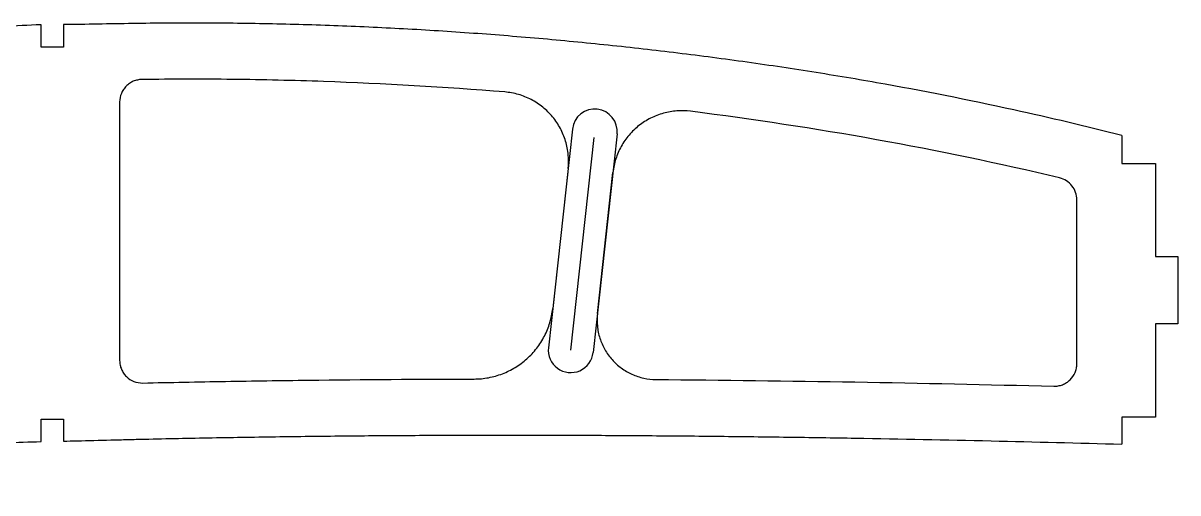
# Model space of a CAD drawing. Header units: millimetres. Extents: x -11497 to 404, y -3854 to 414.
# Drawn here: x -9024.2 to -8921.4, y -2646.9 to -2605 of the extents above; entities that cross this region are included whole.
import ezdxf

# ---------------------------------------------------------------- set-up
doc = ezdxf.new("R2010")
doc.units = ezdxf.units.MM
doc.linetypes.add('CENTER2', pattern=[28.575, 19.05, -3.175, 3.175, -3.175])
doc.layers.add('11', color=80, linetype='Continuous')
doc.layers.add('7', color=1, linetype='Continuous')

# ---------------------------------------------------------------- blocks, each defined once
blk = doc.blocks.new('*U70')
at = {"layer": '7', "color": 0, "linetype": 'CENTER2', "transparency": 16777216}
blk.add_line((-1.07, -9.74), (1.07, 9.74), dxfattribs=at)

msp = doc.modelspace()

# ---------------------------------------------------------------- linework, layer by layer
for p, q in [((-9022.6375, -2607.1711), (-9022.6375, -2605.1847)), ((-9020.6375, -2605.1711), (-9020.6375, -2607.1711)), ((-9020.6375, -2607.1711), (-9022.6375, -2607.1711)), ((-8926.4285, -2615.0502), (-8926.4285, -2617.5502)), ((-8926.4285, -2617.5502), (-8923.4285, -2617.5502)), ((-8923.4285, -2617.5502), (-8923.4285, -2625.8296)), ((-8923.4285, -2625.8296), (-8921.4285, -2625.8296)), ((-8921.4285, -2625.8296), (-8921.4285, -2631.8296)), ((-8921.4285, -2631.8296), (-8923.4285, -2631.8296)), ((-8923.4285, -2631.8296), (-8923.4285, -2640.1403)), ((-9022.6375, -2642.3354), (-9022.6375, -2640.3354)), ((-9022.6375, -2640.3354), (-9020.6375, -2640.3354)), ((-9020.6375, -2640.3354), (-9020.6375, -2642.2895)), ((-8923.4285, -2640.1403), (-8926.4285, -2640.1403)), ((-8926.4285, -2640.1403), (-8926.4285, -2642.5566))]:
    msp.add_line(p, q)
at = {"color": 7, "linetype": 'Continuous', "lineweight": 25}
for p, q in [((-9015.6375, -2612.0653), (-9015.6375, -2635.1094)), ((-8975.7158, -2618.0019), (-8977.0847, -2630.473)), ((-8973.1075, -2630.9289), (-8971.7254, -2618.3472)), ((-8930.4285, -2635.3962), (-8930.4285, -2620.7801))]:
    msp.add_line(p, q, dxfattribs=at)
for points, knots in [([(-8926.4285, -2615.0502), (-8929.6212, -2614.2379), (-8936.8647, -2612.5183), (-8946.2044, -2610.6712), (-8954.3909, -2609.307), (-8960.5492, -2608.4015), (-8966.7223, -2607.6051), (-8972.9086, -2606.9162), (-8979.1052, -2606.3294), (-8985.3112, -2605.8505), (-8990.4888, -2605.5384), (-8994.6338, -2605.3451), (-8998.7804, -2605.1872), (-9002.9286, -2605.0851), (-9007.078, -2605.0376), (-9010.1901, -2605.0341), (-9013.3021, -2605.0541), (-9016.4137, -2605.1112), (-9018.8588, -2605.1514), (-9020.2668, -2605.1674), (-9020.6375, -2605.1711)], [0.512879647, 0.512879647, 0.512879647, 0.512879647, 0.5625, 0.625, 0.65625, 0.6875, 0.71875, 0.75, 0.78125, 0.8125, 0.84375, 0.859375, 0.875, 0.90625, 0.921875, 0.9375, 0.953125, 0.96875, 0.984375, 0.989958729, 0.989958729, 0.989958729, 0.989958729]), ([(-9022.6375, -2605.1847), (-9023.7561, -2605.2311), (-9025.9933, -2605.3536), (-9029.3462, -2605.5926), (-9032.6971, -2605.8492), (-9036.046, -2606.1216), (-9039.3896, -2606.4466), (-9042.7288, -2606.807), (-9046.0626, -2607.2096), (-9050.4992, -2607.8054), (-9056.0282, -2608.6594), (-9061.5285, -2609.6724), (-9065.9082, -2610.5805), (-9069.1815, -2611.3126), (-9072.4425, -2612.0961), (-9075.69, -2612.932), (-9078.923, -2613.8206), (-9082.1399, -2614.765), (-9085.3371, -2615.773), (-9088.5122, -2616.8476), (-9091.6615, -2617.9949), (-9094.7807, -2619.2209), (-9097.8644, -2620.5336), (-9100.9011, -2621.9512), (-9103.882, -2623.4826), (-9106.7998, -2625.1309), (-9109.6481, -2626.896), (-9111.9576, -2628.4659), (-9113.757, -2629.7893), (-9115.0789, -2630.8181), (-9116.3705, -2631.8851), (-9117.6244, -2632.9959), (-9118.6404, -2633.9533), (-9119.435, -2634.7378), (-9120.0247, -2635.3325), (-9120.605, -2635.9364), (-9121.1677, -2636.5567), (-9121.707, -2637.1978), (-9122.2116, -2637.8664), (-9122.5936, -2638.451), (-9122.862, -2638.9407), (-9123.0434, -2639.318), (-9123.1712, -2639.6427), (-9123.2576, -2639.9079), (-9123.3147, -2640.1091), (-9123.3612, -2640.3131), (-9123.407, -2640.5877), (-9123.4474, -2640.935), (-9123.4431, -2641.2845), (-9123.422, -2641.5628), (-9123.3962, -2641.7701), (-9123.3608, -2641.976), (-9123.3135, -2642.1788), (-9123.2534, -2642.3783), (-9123.1678, -2642.5679), (-9123.0741, -2642.754), (-9122.9831, -2642.9422), (-9122.8821, -2643.1254), (-9122.7686, -2643.301), (-9122.6455, -2643.47), (-9122.4712, -2643.6873), (-9122.1499, -2644.0551), (-9121.742, -2644.4372), (-9121.3027, -2644.7818), (-9120.8475, -2645.1049), (-9120.2463, -2645.4604), (-9119.2302, -2645.9271), (-9117.8802, -2646.3025), (-9116.2187, -2646.5248), (-9114.5508, -2646.6792), (-9112.8795, -2646.7946), (-9111.2057, -2646.8647), (-9109.5309, -2646.9026), (-9107.8556, -2646.905), (-9106.1805, -2646.8807), (-9104.5059, -2646.8323), (-9102.8317, -2646.7687), (-9101.158, -2646.6945), (-9099.4844, -2646.6157), (-9097.811, -2646.5336), (-9095.5798, -2646.4193), (-9092.7913, -2646.266), (-9089.446, -2646.0616), (-9086.1014, -2645.8421), (-9082.7571, -2645.6128), (-9079.4128, -2645.3793), (-9076.0681, -2645.146), (-9072.7227, -2644.9166), (-9069.3767, -2644.691), (-9066.0298, -2644.4705), (-9062.6821, -2644.2566), (-9059.3335, -2644.0489), (-9054.8675, -2643.7805), (-9050.3994, -2643.5281), (-9045.9294, -2643.2897), (-9042.5758, -2643.1194), (-9039.2212, -2642.9565), (-9036.4249, -2642.8266), (-9034.1871, -2642.7297), (-9032.5087, -2642.6567), (-9030.83, -2642.5844), (-9029.1507, -2642.5208), (-9027.4711, -2642.4663), (-9025.3002, -2642.403), (-9023.6889, -2642.3601), (-9022.6375, -2642.3354)], [0, 0, 0, 0, 0.008250743, 0.016501486, 0.024752229, 0.033002972, 0.041253715, 0.049504458, 0.057755201, 0.066005944, 0.08250743, 0.099008916, 0.107259659, 0.115510402, 0.123761145, 0.132011888, 0.140262631, 0.148513373, 0.156764116, 0.165014859, 0.173265602, 0.181516345, 0.189767088, 0.198017831, 0.206268574, 0.214519317, 0.22277006, 0.231020803, 0.235146175, 0.239271546, 0.243396918, 0.247522289, 0.251647661, 0.253710346, 0.255773032, 0.257835718, 0.259898404, 0.261961089, 0.264023775, 0.266086461, 0.267117804, 0.268149147, 0.269180489, 0.269696161, 0.270211832, 0.270727504, 0.271243175, 0.272274518, 0.273305861, 0.273821532, 0.274337204, 0.274852875, 0.275368547, 0.275884218, 0.27639989, 0.276915561, 0.277431232, 0.277946904, 0.278462575, 0.278978247, 0.279493918, 0.280525261, 0.282587947, 0.28361929, 0.284650632, 0.286713318, 0.288776004, 0.292901375, 0.297026747, 0.301152118, 0.30527749, 0.309402861, 0.313528233, 0.317653604, 0.321778976, 0.325904347, 0.330029719, 0.33415509, 0.338280462, 0.342405833, 0.346531205, 0.354781948, 0.363032691, 0.371283434, 0.379534177, 0.38778492, 0.396035663, 0.404286406, 0.412537149, 0.420787892, 0.429038634, 0.437289377, 0.44554012, 0.462041606, 0.470292349, 0.478543092, 0.486793835, 0.495044578, 0.49916995, 0.503295321, 0.507420693, 0.511546064, 0.515671436, 0.519796807, 0.527538551, 0.527538551, 0.527538551, 0.527538551]), ([(-9013.6653, -2610.0655), (-9013.7962, -2610.0673), (-9013.9247, -2610.0818), (-9014.1773, -2610.1352), (-9014.3026, -2610.1747), (-9014.5416, -2610.2766), (-9014.6548, -2610.3385), (-9014.8688, -2610.484), (-9014.9702, -2610.5684), (-9015.1519, -2610.7525), (-9015.2333, -2610.8527), (-9015.3769, -2611.0696), (-9015.4382, -2611.1854), (-9015.5854, -2611.5435), (-9015.6375, -2611.8036), (-9015.6375, -2612.0653)], [0, 0, 0, 0, 0.125, 0.125, 0.25, 0.25, 0.375, 0.375, 0.5, 0.5, 0.625, 0.625, 0.75, 0.75, 1, 1, 1, 1]), ([(-8981.3556, -2611.1773), (-8986.7323, -2610.7432), (-8992.113, -2610.4301), (-9000.1903, -2610.149), (-9002.8838, -2610.0867), (-9006.9256, -2610.0411), (-9008.2732, -2610.0352), (-9010.9689, -2610.0386), (-9012.3169, -2610.0468), (-9013.6653, -2610.0655)], [0, 0, 0, 0, 0.5, 0.5, 0.75, 0.75, 0.875, 0.875, 1, 1, 1, 1]), ([(-8975.7157, -2618.0019), (-8975.6704, -2617.5893), (-8975.6672, -2617.1794), (-8975.7225, -2616.5685), (-8975.7511, -2616.3655), (-8975.829, -2615.9608), (-8975.8786, -2615.7584), (-8976.0557, -2615.1664), (-8976.2115, -2614.788), (-8976.5979, -2614.0634), (-8976.8308, -2613.7159), (-8977.3526, -2613.084), (-8977.6433, -2612.7954), (-8978.1253, -2612.4048), (-8978.293, -2612.2823), (-8978.6366, -2612.0569), (-8978.9897, -2611.8496), (-8979.362, -2611.6781), (-8979.744, -2611.5248), (-8979.9408, -2611.4571), (-8980.5365, -2611.285), (-8980.9419, -2611.2107), (-8981.3557, -2611.1773)], [0, 0, 0, 0, 0.125, 0.125, 0.1875, 0.1875, 0.25, 0.25, 0.375, 0.375, 0.5, 0.5, 0.625, 0.625, 0.6875, 0.6875, 0.75, 0.8125, 0.8125, 0.875, 0.875, 1, 1, 1, 1]), ([(-8964.8049, -2612.8989), (-8965.2138, -2612.8468), (-8965.6208, -2612.836), (-8966.2286, -2612.8794), (-8966.4308, -2612.9038), (-8966.8341, -2612.973), (-8967.0361, -2613.0182), (-8967.6278, -2613.1817), (-8968.007, -2613.3283), (-8968.7349, -2613.6957), (-8969.0854, -2613.9189), (-8969.7255, -2614.4222), (-8970.0191, -2614.7037), (-8970.4186, -2615.1718), (-8970.5447, -2615.3355), (-8970.7776, -2615.6711), (-8970.8852, -2615.8438), (-8971.1816, -2616.3765), (-8971.3452, -2616.7535), (-8971.5952, -2617.5367), (-8971.6804, -2617.9374), (-8971.7254, -2618.3472)], [0, 0, 0, 0, 0.125, 0.125, 0.1875, 0.1875, 0.25, 0.25, 0.375, 0.375, 0.5, 0.5, 0.625, 0.625, 0.6875, 0.6875, 0.75, 0.75, 0.875, 0.875, 1, 1, 1, 1]), ([(-8931.9647, -2618.8349), (-8937.3572, -2617.5474), (-8942.7911, -2616.4129), (-8953.7401, -2614.4426), (-8959.2551, -2613.6066), (-8964.8049, -2612.8989)], [0, 0, 0, 0, 0.5, 0.5, 1, 1, 1, 1]), ([(-8930.4285, -2620.7801), (-8930.4285, -2620.5552), (-8930.4654, -2620.3366), (-8930.6129, -2619.912), (-8930.7195, -2619.7174), (-8930.998, -2619.3648), (-8931.1627, -2619.2158), (-8931.5412, -2618.9741), (-8931.746, -2618.8871), (-8931.9647, -2618.8349)], [0, 0, 0, 0, 0.25, 0.25, 0.5, 0.5, 0.75, 0.75, 1, 1, 1, 1]), ([(-8984.0801, -2636.7532), (-8983.6474, -2636.7524), (-8983.2217, -2636.7121), (-8982.3838, -2636.5561), (-8981.9694, -2636.4396), (-8981.1637, -2636.1304), (-8980.7806, -2635.9413), (-8980.2343, -2635.6076), (-8980.0571, -2635.4879), (-8979.7123, -2635.2315), (-8979.5441, -2635.094), (-8979.0642, -2634.6634), (-8978.7739, -2634.3506), (-8978.2516, -2633.6743), (-8978.0179, -2633.3068), (-8977.6261, -2632.5445), (-8977.4665, -2632.1489), (-8977.2193, -2631.3292), (-8977.132, -2630.9031), (-8977.0848, -2630.473)], [0, 0, 0, 0, 0.125, 0.125, 0.25, 0.25, 0.375, 0.375, 0.4375, 0.4375, 0.5, 0.5, 0.625, 0.625, 0.75, 0.75, 0.875, 0.875, 1, 1, 1, 1]), ([(-8973.1076, -2630.9289), (-8973.1483, -2631.2991), (-8973.1495, -2631.6669), (-8973.0947, -2632.2149), (-8973.0669, -2632.397), (-8972.9918, -2632.7598), (-8972.9444, -2632.9405), (-8972.7759, -2633.4677), (-8972.6284, -2633.804), (-8972.354, -2634.2856), (-8972.2531, -2634.4431), (-8972.0372, -2634.7436), (-8971.9222, -2634.8872), (-8971.5559, -2635.2988), (-8971.2819, -2635.5491), (-8970.6842, -2635.989), (-8970.367, -2636.1747), (-8969.6968, -2636.4788), (-8969.3404, -2636.5975), (-8968.6208, -2636.7559), (-8968.2547, -2636.7975), (-8967.8822, -2636.8003)], [0, 0, 0, 0, 0.125, 0.125, 0.1875, 0.1875, 0.25, 0.25, 0.375, 0.375, 0.4375, 0.4375, 0.5, 0.5, 0.625, 0.625, 0.75, 0.75, 0.875, 0.875, 1, 1, 1, 1]), ([(-9015.6375, -2635.1094), (-9015.6375, -2635.2434), (-9015.6242, -2635.3752), (-9015.5719, -2635.6344), (-9015.5323, -2635.7632), (-9015.4292, -2636.0083), (-9015.3661, -2636.1244), (-9015.2169, -2636.3439), (-9015.1302, -2636.4474), (-9014.8464, -2636.7249), (-9014.6178, -2636.873), (-9014.1261, -2637.0672), (-9013.8585, -2637.1156), (-9013.5905, -2637.1093)], [0, 0, 0, 0, 0.125, 0.125, 0.25, 0.25, 0.375, 0.375, 0.5, 0.5, 0.75, 0.75, 1, 1, 1, 1]), ([(-8932.4788, -2637.3945), (-8932.3447, -2637.3978), (-8932.2126, -2637.3878), (-8931.9519, -2637.3421), (-8931.8221, -2637.3057), (-8931.5744, -2637.2087), (-8931.4566, -2637.1484), (-8931.2333, -2637.0046), (-8931.1276, -2636.9205), (-8930.8431, -2636.6434), (-8930.6893, -2636.4183), (-8930.5348, -2636.0528), (-8930.495, -2635.9246), (-8930.4418, -2635.6629), (-8930.4285, -2635.5304), (-8930.4285, -2635.3962)], [0, 0, 0, 0, 0.125, 0.125, 0.25, 0.25, 0.375, 0.375, 0.5, 0.5, 0.75, 0.75, 0.875, 0.875, 1, 1, 1, 1]), ([(-9013.5905, -2637.1093), (-9012.3611, -2637.0804), (-9011.1316, -2637.0564), (-9008.6726, -2637.0071), (-9007.4431, -2636.9833), (-9003.7546, -2636.9194), (-9001.2954, -2636.8838), (-8993.9178, -2636.7953), (-8988.9991, -2636.7626), (-8984.0801, -2636.7532)], [0, 0, 0, 0, 0.125, 0.125, 0.25, 0.25, 0.5, 0.5, 1, 1, 1, 1]), ([(-9020.6375, -2642.2895), (-9020.2333, -2642.2802), (-9018.8274, -2642.247), (-9016.9206, -2642.1954), (-9014.9165, -2642.1446), (-9012.912, -2642.0944), (-9010.4056, -2642.0441), (-9007.3973, -2641.9837), (-9003.385, -2641.9155), (-8998.3679, -2641.8461), (-8992.3446, -2641.7882), (-8986.319, -2641.7563), (-8980.2912, -2641.7478), (-8974.2616, -2641.7618), (-8968.2305, -2641.7953), (-8962.1981, -2641.8507), (-8956.1647, -2641.9248), (-8948.1191, -2642.0488), (-8938.2067, -2642.2485), (-8930.3058, -2642.4502), (-8926.4285, -2642.5566)], [0.532446625, 0.532446625, 0.532446625, 0.532446625, 0.535421807, 0.542796064, 0.546483193, 0.550170321, 0.557544578, 0.564918835, 0.572293092, 0.587041606, 0.60179012, 0.616538634, 0.631287149, 0.646035663, 0.660784177, 0.675532691, 0.690281205, 0.705029719, 0.734526747, 0.762954849, 0.762954849, 0.762954849, 0.762954849])]:
    msp.add_open_spline(points, degree=3, knots=knots, dxfattribs=at)
msp.add_open_spline([(-8967.8823, -2636.8003), (-8956.0779, -2636.8895), (-8944.277, -2637.0971), (-8932.4788, -2637.3945)], degree=3, dxfattribs=at)
at = {"layer": '11'}
for p, q in [((-8975.3266, -2614.4771), (-8977.4662, -2633.9617)), ((-8971.3505, -2614.9138), (-8973.4901, -2634.3983))]:
    msp.add_line(p, q, dxfattribs=at)
for centre, start, end in [((-8973.3386, -2614.6954), 353.733464, 173.733464), ((-8975.4782, -2634.18), 173.733464, 353.733464)]:
    msp.add_arc(centre, 2, start, end, dxfattribs=at)

# ---------------------------------------------------------------- block references
at = {"layer": '7', "linetype": 'CENTER2'}
msp.add_blockref('*U70', (-8974.4084, -2624.4377), dxfattribs=at)

doc.saveas('drawing.dxf')
